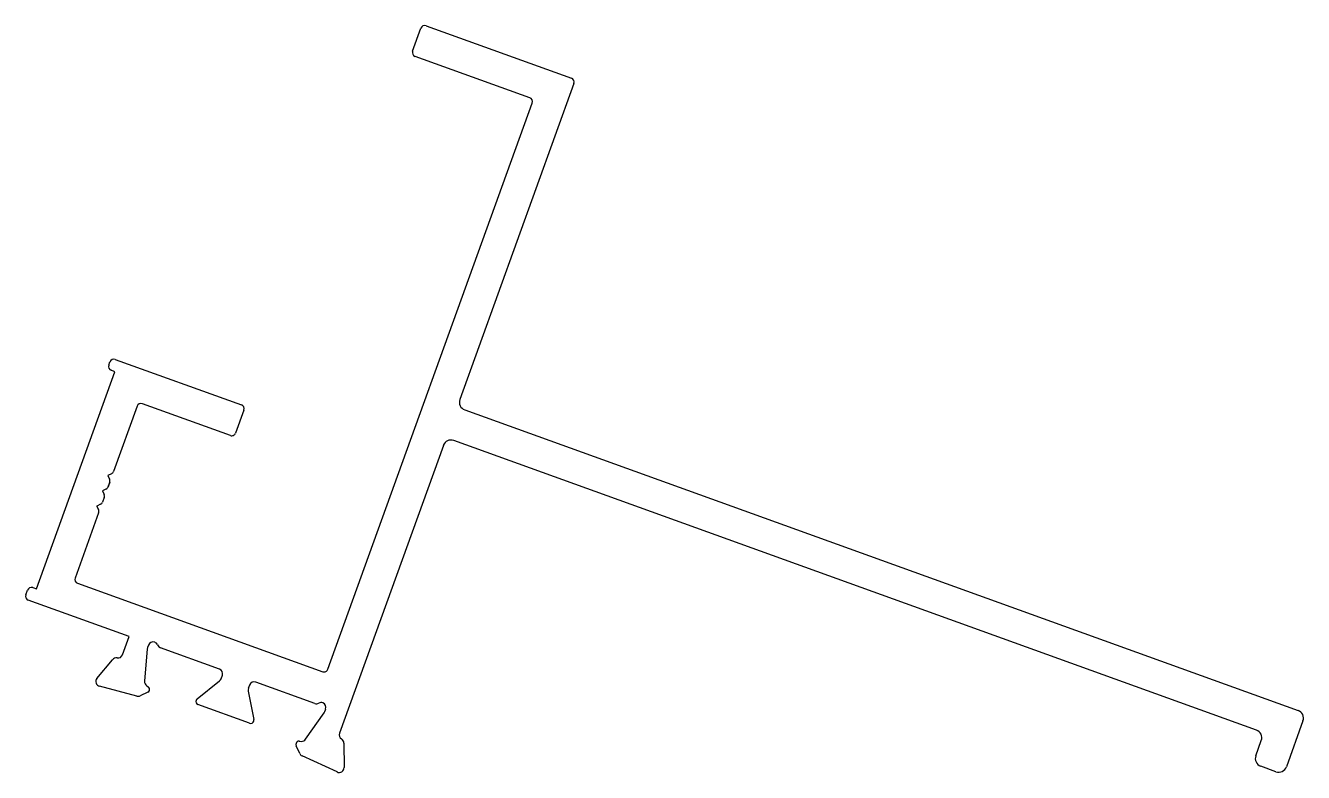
# Model space of a CAD drawing. Extents: x -43.2 to 35.3, y 0.8 to 46.7.
import ezdxf

# ---------------------------------------------------------------- set-up
doc = ezdxf.new("R2010")
doc.units = 0
doc.layers.add('1', color=7, linetype='CONTINUOUS')

msp = doc.modelspace()

# ---------------------------------------------------------------- linework, layer by layer
at = {"layer": '1', "color": 7, "linetype": 'CONTINUOUS'}
for p, q in [((-19.436, 45.159), (-18.927, 46.57)), ((-18.607, 46.72), (-9.671, 43.496)), ((-12.231, 42.294), (-19.286, 44.839)), ((-9.521, 43.176), (-16.529, 23.752)), ((-24.638, 7.17), (-12.081, 41.974)), ((-38.108, 25.865), (-38.035, 26.068)), ((-37.715, 26.219), (-29.955, 23.419)), ((-42.542, 12.103), (-37.723, 25.46)), ((-37.723, 25.46), (-37.958, 25.545)), ((-36.362, 23.338), (-37.809, 19.33)), ((-30.633, 21.537), (-36.042, 23.489)), ((-29.804, 23.099), (-30.313, 21.688)), ((-16.229, 23.112), (34.975, 4.637)), ((32.415, 3.434), (-16.907, 21.23)), ((-17.547, 20.93), (-23.928, 3.246)), ((-38.16, 19.075), (-38.057, 18.856)), ((-37.937, 19.188), (-38.156, 19.086)), ((-37.809, 19.33), (-37.809, 19.33)), ((-38.5, 18.134), (-38.397, 17.915)), ((-38.277, 18.248), (-38.496, 18.145)), ((-38.048, 18.665), (-38.148, 18.389)), ((-38.148, 18.389), (-38.048, 18.665)), ((-38.048, 18.665), (-38.148, 18.389)), ((-38.148, 18.389), (-38.048, 18.665)), ((-38.048, 18.665), (-38.148, 18.389)), ((-38.616, 17.307), (-38.835, 17.204)), ((-38.388, 17.724), (-38.487, 17.449)), ((-38.727, 16.784), (-40.174, 12.775)), ((-38.839, 17.194), (-38.736, 16.975)), ((-43.204, 11.742), (-43.097, 12.038)), ((-42.777, 12.188), (-42.542, 12.103)), ((-40.023, 12.455), (-24.958, 7.019)), ((-36.855, 9.186), (-43.054, 11.422)), ((-37.262, 8.057), (-36.855, 9.186)), ((-35.666, 8.65), (-35.72, 8.499)), ((-35.737, 8.423), (-35.905, 6.436)), ((-31.305, 7.183), (-34.929, 8.491)), ((-38.83, 6.605), (-37.868, 7.758)), ((-32.681, 5.345), (-31.294, 6.459)), ((-31.2, 6.591), (-31.125, 6.799)), ((-25.446, 5.069), (-29.071, 6.377)), ((-36.381, 5.515), (-38.676, 6.123)), ((-35.711, 5.752), (-36.176, 5.533)), ((-35.778, 6.164), (-35.682, 6.097)), ((-29.541, 5.827), (-29.185, 4.084)), ((-29.455, 6.197), (-29.53, 5.988)), ((-29.449, 3.856), (-32.624, 5.001)), ((-24.832, 4.571), (-24.777, 4.722)), ((-26.007, 2.864), (-24.868, 4.501)), ((35.276, 3.997), (34.257, 1.175)), ((-26.375, 1.997), (-26.593, 2.462)), ((-26.396, 2.747), (-26.279, 2.737)), ((-23.653, 2.629), (-23.648, 1.128)), ((32.376, 1.854), (32.715, 2.794)), ((-24.074, 0.855), (-26.229, 1.852)), ((33.617, 0.874), (32.677, 1.214))]:
    msp.add_line(p, q, dxfattribs=at)
for centre, radius, start, end in [((-18.692, 46.485), 0.25, 70.15989, 160.15989), ((-19.201, 45.074), 0.25, 160.15989, 250.15989), ((-9.756, 43.261), 0.25, 340.15989, 70.15989), ((-12.316, 42.058), 0.25, 340.15989, 70.15989), ((-37.8, 25.983), 0.25, 70.15989, 160.15989), ((-37.873, 25.78), 0.25, 160.15989, 250.15989), ((-16.059, 23.582), 0.5, 160.15989, 250.15989), ((-36.127, 23.254), 0.25, 70.15989, 160.15989), ((-30.04, 23.183), 0.25, 340.15989, 70.15989), ((-30.549, 21.772), 0.25, 250.15989, 340.15989), ((-17.077, 20.76), 0.5, 70.15989, 160.15989), ((-38.153, 19.078), 0.008, 115.15989, 205.15989), ((-38.284, 18.75), 0.25, 340.15989, 25.15989), ((-38.044, 19.415), 0.25, 295.15989, 340.15989), ((-38.492, 18.138), 0.008, 115.15989, 205.15989), ((-38.383, 18.474), 0.25, 295.15989, 340.15989), ((-38.722, 17.534), 0.25, 295.15989, 340.15989), ((-38.623, 17.809), 0.25, 340.15989, 25.15989), ((-38.832, 17.197), 0.008, 115.15989, 205.15989), ((-38.962, 16.868), 0.25, 340.15989, 25.15989), ((-39.938, 12.69), 0.25, 160.15989, 250.15989), ((-42.862, 11.953), 0.25, 70.15989, 160.15989), ((-42.969, 11.657), 0.25, 160.15989, 250.15989), ((-35.384, 8.549), 0.3, 70.15989, 160.15989), ((-35.384, 8.549), 0.3, 21.97021, 70.15989), ((-34.827, 8.773), 0.3, 201.97021, 250.15989), ((-37.638, 7.566), 0.3, 81.06418, 140.15989), ((-37.544, 8.159), 0.3, 261.06418, 340.15989), ((-35.438, 8.398), 0.3, 160.15989, 175.15989), ((-31.407, 6.901), 0.3, 340.15989, 70.15989), ((-24.874, 7.255), 0.25, 250.15989, 340.15989), ((-38.599, 6.413), 0.3, 140.15989, 255.15989), ((-35.606, 6.411), 0.3, 175.15989, 235.15989), ((-31.482, 6.693), 0.3, 308.75989, 340.15989), ((-29.172, 6.095), 0.3, 70.15989, 160.15989), ((-36.304, 5.805), 0.3, 255.15989, 295.15989), ((-35.796, 5.933), 0.2, 295.15989, 340.15989), ((-35.796, 5.933), 0.2, 340.15989, 55.15989), ((-29.247, 5.887), 0.3, 160.15989, 191.55989), ((-32.556, 5.189), 0.2, 160.15989, 250.15989), ((-32.556, 5.189), 0.2, 128.75989, 160.15989), ((-25.345, 5.351), 0.3, 250.15989, 298.34958), ((-25.06, 4.823), 0.3, 70.15989, 118.34958), ((-25.06, 4.823), 0.3, 340.15989, 70.15989), ((-29.381, 4.044), 0.2, 250.15989, 340.15989), ((-29.381, 4.044), 0.2, 340.15989, 11.55989), ((-25.114, 4.672), 0.3, 325.15989, 340.15989), ((34.805, 4.167), 0.5, 340.15989, 70.15989), ((-23.646, 3.144), 0.3, 160.15989, 239.25561), ((32.245, 2.964), 0.5, 340.15989, 70.15989), ((-26.412, 2.547), 0.2, 160.15989, 205.15989), ((-26.412, 2.547), 0.2, 85.15989, 160.15989), ((-26.253, 3.036), 0.3, 265.15989, 325.15989), ((-23.953, 2.628), 0.3, 0.15989, 59.25561), ((-26.103, 2.124), 0.3, 205.15989, 245.15989), ((32.846, 1.684), 0.5, 160.15989, 250.15989), ((-23.948, 1.127), 0.3, 245.15989, 0.15989), ((33.787, 1.345), 0.5, 250.15989, 340.15989)]:
    msp.add_arc(centre, radius, start, end, dxfattribs=at)

doc.saveas('drawing.dxf')
